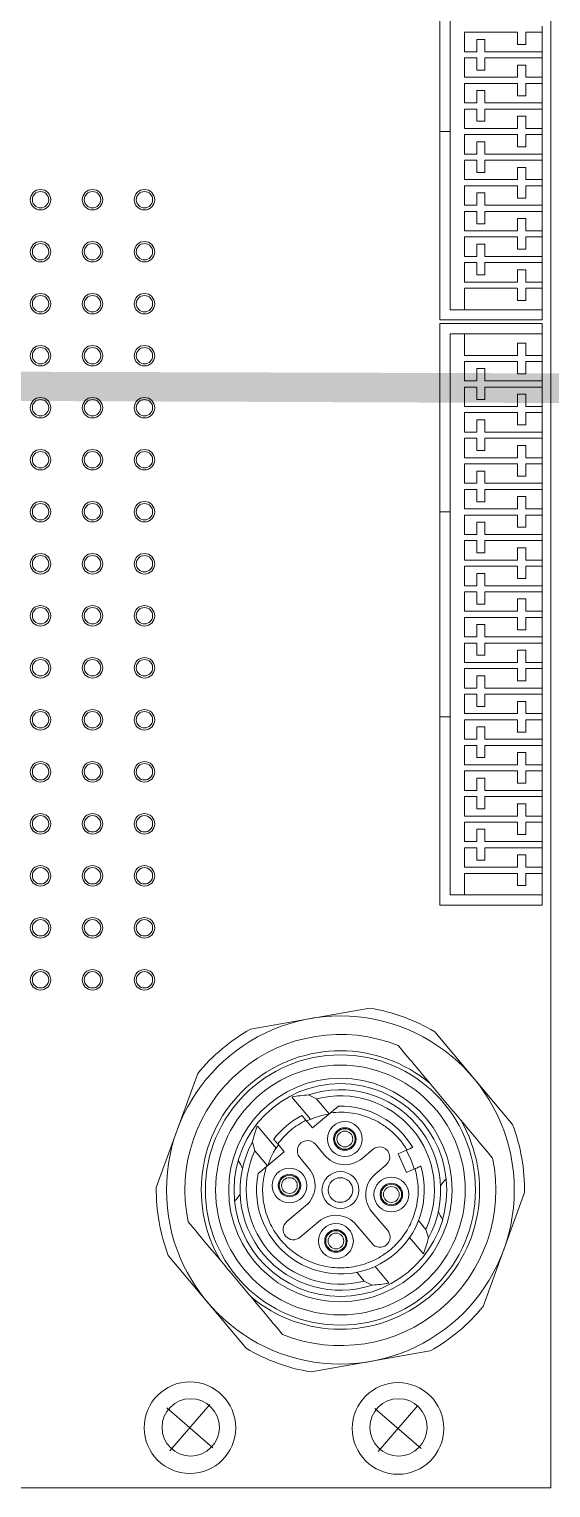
# Model space of a CAD drawing. Extents: x -194 to 239, y -574 to -265.
# Drawn here: x -104.74 to -96.63, y -456.59 to -433.92 of the extents above; entities that cross this region are included whole.
import ezdxf

# ---------------------------------------------------------------- set-up
doc = ezdxf.new("R2010")
doc.units = 0
doc.header["$LTSCALE"] = 0.5
doc.layers.get('0').update_dxf_attribs({"linetype": 'CONTINUOUS'})

msp = doc.modelspace()

# ---------------------------------------------------------------- hatches: boundary and pattern name
at = {"lineweight": 5}
msp.add_hatch(color=256, dxfattribs=at).paths.add_polyline_path([(-129.16358, -426.03865), (-128.79297, -426.03293), (-128.79986, -439.17268), (-81.5084, -439.31571), (-81.48563, -425.30479), (-80.89539, -425.55191), (-80.96045, -439.79189), (-129.1659, -439.60472)])

# ---------------------------------------------------------------- linework, layer by layer
at = {"color": 7, "linetype": 'Continuous', "lineweight": 5}
for p, q in [((-96.62588, -456.5906), (-96.62588, -415.73151)), ((-98.35061, -432.32972), (-98.35061, -435.51189)), ((-98.19151, -432.32972), (-98.19151, -435.51189)), ((-96.75953, -433.96853), (-96.75953, -433.87307)), ((-97.96876, -433.96853), (-97.14139, -433.96853)), ((-97.96876, -433.96853), (-97.96876, -434.27085)), ((-97.77784, -434.27085), (-97.77784, -434.07991)), ((-97.77784, -434.07991), (-97.65055, -434.07991)), ((-97.65055, -434.27085), (-97.65055, -434.07991)), ((-97.14139, -434.15947), (-97.14139, -433.96853)), ((-97.01411, -433.96853), (-96.75953, -433.96853)), ((-97.01411, -433.96853), (-97.01411, -434.15947)), ((-96.75953, -433.96853), (-96.75953, -434.27085)), ((-97.96876, -434.27085), (-97.77784, -434.27085)), ((-97.65055, -434.27085), (-96.75953, -434.27085)), ((-97.14139, -434.15947), (-97.01411, -434.15947)), ((-96.75953, -434.36631), (-96.75953, -434.27085)), ((-97.77784, -434.36631), (-97.96876, -434.36631)), ((-97.96876, -434.36631), (-97.96876, -434.66861)), ((-97.77784, -434.55723), (-97.77784, -434.36631)), ((-97.77784, -434.55723), (-97.65055, -434.55723)), ((-97.65055, -434.36631), (-97.65055, -434.55723)), ((-96.75953, -434.36631), (-97.65055, -434.36631)), ((-97.14139, -434.66861), (-97.14139, -434.47769)), ((-97.14139, -434.47769), (-97.01411, -434.47769)), ((-97.01411, -434.66861), (-97.01411, -434.47769)), ((-96.75953, -434.36631), (-96.75953, -434.66861)), ((-97.14139, -434.66861), (-97.96876, -434.66861)), ((-97.96876, -434.76407), (-97.14139, -434.76407)), ((-97.96876, -434.76407), (-97.96876, -435.06639)), ((-97.14139, -434.95501), (-97.14139, -434.76407)), ((-97.01411, -434.66861), (-96.75953, -434.66861)), ((-97.01411, -434.76407), (-96.75953, -434.76407)), ((-97.01411, -434.76407), (-97.01411, -434.95501)), ((-96.75953, -434.76407), (-96.75953, -434.66861)), ((-96.75953, -434.76407), (-96.75953, -435.06639)), ((-97.77784, -435.06639), (-97.77784, -434.87545)), ((-97.77784, -434.87545), (-97.65055, -434.87545)), ((-97.65055, -435.06639), (-97.65055, -434.87545)), ((-97.14139, -434.95501), (-97.01411, -434.95501)), ((-97.96876, -435.06639), (-97.77784, -435.06639)), ((-97.77784, -435.16185), (-97.96876, -435.16185)), ((-97.96876, -435.16185), (-97.96876, -435.46415)), ((-97.77784, -435.35278), (-97.77784, -435.16185)), ((-97.65055, -435.06639), (-96.75953, -435.06639)), ((-97.65055, -435.16185), (-97.65055, -435.35278)), ((-96.75953, -435.16185), (-97.65055, -435.16185)), ((-96.75953, -435.16185), (-96.75953, -435.06639)), ((-96.75953, -435.16185), (-96.75953, -435.46415)), ((-97.14139, -435.46415), (-97.96876, -435.46415)), ((-97.77784, -435.35278), (-97.65055, -435.35278)), ((-97.14139, -435.46415), (-97.14139, -435.27323)), ((-97.14139, -435.27323), (-97.01411, -435.27323)), ((-97.01411, -435.46415), (-97.01411, -435.27323)), ((-97.01411, -435.46415), (-96.75953, -435.46415)), ((-96.75953, -435.55961), (-96.75953, -435.46415)), ((-98.35061, -435.51189), (-98.19151, -435.51189)), ((-98.35061, -435.51189), (-98.35061, -438.43948)), ((-98.19151, -435.51189), (-98.19151, -438.28039)), ((-97.96876, -435.55961), (-97.14139, -435.55961)), ((-97.96876, -435.55961), (-97.96876, -435.86193)), ((-97.77784, -435.86193), (-97.77784, -435.67099)), ((-97.77784, -435.67099), (-97.65055, -435.67099)), ((-97.65055, -435.86193), (-97.65055, -435.67099)), ((-97.14139, -435.75056), (-97.14139, -435.55961)), ((-97.01411, -435.55961), (-96.75953, -435.55961)), ((-97.01411, -435.55961), (-97.01411, -435.75056)), ((-96.75953, -435.55961), (-96.75953, -435.86193)), ((-97.96876, -435.86193), (-97.77784, -435.86193)), ((-97.65055, -435.86193), (-96.75953, -435.86193)), ((-97.14139, -435.75056), (-97.01411, -435.75056)), ((-96.75953, -435.95739), (-96.75953, -435.86193)), ((-97.77784, -435.95739), (-97.96876, -435.95739)), ((-97.96876, -435.95739), (-97.96876, -436.25969)), ((-97.77784, -436.14832), (-97.77784, -435.95739)), ((-97.77784, -436.14832), (-97.65055, -436.14832)), ((-97.65055, -435.95739), (-97.65055, -436.14832)), ((-96.75953, -435.95739), (-97.65055, -435.95739)), ((-97.14139, -436.25969), (-97.14139, -436.06877)), ((-97.14139, -436.06877), (-97.01411, -436.06877)), ((-97.01411, -436.25969), (-97.01411, -436.06877)), ((-96.75953, -435.95739), (-96.75953, -436.25969)), ((-97.14139, -436.25969), (-97.96876, -436.25969)), ((-97.96876, -436.35516), (-97.14139, -436.35516)), ((-97.96876, -436.35516), (-97.96876, -436.65747)), ((-97.14139, -436.5461), (-97.14139, -436.35516)), ((-97.01411, -436.25969), (-96.75953, -436.25969)), ((-97.01411, -436.35516), (-96.75953, -436.35516)), ((-97.01411, -436.35516), (-97.01411, -436.5461)), ((-96.75953, -436.35516), (-96.75953, -436.25969)), ((-96.75953, -436.35516), (-96.75953, -436.65747)), ((-97.77784, -436.65747), (-97.77784, -436.46653)), ((-97.77784, -436.46653), (-97.65055, -436.46653)), ((-97.65055, -436.65747), (-97.65055, -436.46653)), ((-97.14139, -436.5461), (-97.01411, -436.5461)), ((-97.96876, -436.65747), (-97.77784, -436.65747)), ((-97.77784, -436.75294), (-97.96876, -436.75294)), ((-97.96876, -436.75294), (-97.96876, -437.05524)), ((-97.77784, -436.94386), (-97.77784, -436.75294)), ((-97.65055, -436.65747), (-96.75953, -436.65747)), ((-97.65055, -436.75294), (-97.65055, -436.94386)), ((-96.75953, -436.75294), (-97.65055, -436.75294)), ((-96.75953, -436.75294), (-96.75953, -436.65747)), ((-96.75953, -436.75294), (-96.75953, -437.05524)), ((-97.14139, -437.05524), (-97.96876, -437.05524)), ((-97.77784, -436.94386), (-97.65055, -436.94386)), ((-97.14139, -437.05524), (-97.14139, -436.86431)), ((-97.14139, -436.86431), (-97.01411, -436.86431)), ((-97.01411, -437.05524), (-97.01411, -436.86431)), ((-97.01411, -437.05524), (-96.75953, -437.05524)), ((-96.75953, -437.1507), (-96.75953, -437.05524)), ((-97.96876, -437.1507), (-97.14139, -437.1507)), ((-97.96876, -437.1507), (-97.96876, -437.45302)), ((-97.77784, -437.45302), (-97.77784, -437.26207)), ((-97.77784, -437.26207), (-97.65055, -437.26207)), ((-97.65055, -437.45302), (-97.65055, -437.26207)), ((-97.14139, -437.34164), (-97.14139, -437.1507)), ((-97.01411, -437.1507), (-96.75953, -437.1507)), ((-97.01411, -437.1507), (-97.01411, -437.34164)), ((-96.75953, -437.1507), (-96.75953, -437.45302)), ((-97.96876, -437.45302), (-97.77784, -437.45302)), ((-97.65055, -437.45302), (-96.75953, -437.45302)), ((-97.14139, -437.34164), (-97.01411, -437.34164)), ((-96.75953, -437.54848), (-96.75953, -437.45302)), ((-97.77784, -437.54848), (-97.96876, -437.54848)), ((-97.96876, -437.54848), (-97.96876, -437.85078)), ((-97.77784, -437.7394), (-97.77784, -437.54848)), ((-97.77784, -437.7394), (-97.65055, -437.7394)), ((-97.65055, -437.54848), (-97.65055, -437.7394)), ((-96.75953, -437.54848), (-97.65055, -437.54848)), ((-97.14139, -437.85078), (-97.14139, -437.65985)), ((-97.14139, -437.65985), (-97.01411, -437.65985)), ((-97.01411, -437.85078), (-97.01411, -437.65985)), ((-96.75953, -437.54848), (-96.75953, -437.85078)), ((-97.14139, -437.85078), (-97.96876, -437.85078)), ((-97.96876, -438.28039), (-97.96876, -437.94624)), ((-97.96876, -437.94624), (-97.14139, -437.94624)), ((-97.14139, -438.13718), (-97.14139, -437.94624)), ((-97.01411, -437.85078), (-96.75953, -437.85078)), ((-97.01411, -438.13718), (-97.01411, -437.94624)), ((-96.75953, -437.94624), (-97.01411, -437.94624)), ((-96.75953, -437.94624), (-96.75953, -437.85078)), ((-96.75953, -437.94624), (-96.75953, -438.28039)), ((-97.01411, -438.13718), (-97.14139, -438.13718)), ((-96.75953, -438.43948), (-98.35061, -438.43948)), ((-98.19151, -438.28039), (-96.75953, -438.28039)), ((-96.75953, -438.28039), (-96.75953, -438.43948)), ((-98.35061, -438.49676), (-96.75953, -438.49676)), ((-98.35061, -438.49676), (-98.35061, -441.42435)), ((-98.19151, -438.65588), (-98.19151, -441.42435)), ((-96.75953, -438.65588), (-98.19151, -438.65588)), ((-97.96876, -438.65588), (-97.96876, -438.99001)), ((-96.75953, -438.65588), (-96.75953, -438.49676)), ((-96.75953, -438.65588), (-96.75953, -438.99001)), ((-97.14139, -438.99001), (-97.14139, -438.79906)), ((-97.01411, -438.79906), (-97.14139, -438.79906)), ((-97.01411, -438.79906), (-97.01411, -438.99001)), ((-97.14139, -438.99001), (-97.96876, -438.99001)), ((-97.96876, -439.08547), (-97.14139, -439.08547)), ((-97.96876, -439.08547), (-97.96876, -439.38777)), ((-97.14139, -439.27639), (-97.14139, -439.08547)), ((-96.75953, -438.99001), (-97.01411, -438.99001)), ((-97.01411, -439.08547), (-96.75953, -439.08547)), ((-97.01411, -439.08547), (-97.01411, -439.27639)), ((-96.75953, -439.08547), (-96.75953, -438.99001)), ((-96.75953, -439.08547), (-96.75953, -439.38777)), ((-97.77784, -439.38777), (-97.77784, -439.19684)), ((-97.77784, -439.19684), (-97.65055, -439.19684)), ((-97.65055, -439.38777), (-97.65055, -439.19684)), ((-97.14139, -439.27639), (-97.01411, -439.27639)), ((-97.96876, -439.38777), (-97.77784, -439.38777)), ((-97.77784, -439.48323), (-97.96876, -439.48323)), ((-97.96876, -439.48323), (-97.96876, -439.78555)), ((-97.77784, -439.67417), (-97.77784, -439.48323)), ((-97.65055, -439.38777), (-96.75953, -439.38777)), ((-97.65055, -439.48323), (-97.65055, -439.67417)), ((-96.75953, -439.48323), (-97.65055, -439.48323)), ((-96.75953, -439.48323), (-96.75953, -439.38777)), ((-96.75953, -439.48323), (-96.75953, -439.78555)), ((-97.14139, -439.78555), (-97.96876, -439.78555)), ((-97.77784, -439.67417), (-97.65055, -439.67417)), ((-97.14139, -439.78555), (-97.14139, -439.5946)), ((-97.14139, -439.5946), (-97.01411, -439.5946)), ((-97.01411, -439.78555), (-97.01411, -439.5946)), ((-97.01411, -439.78555), (-96.75953, -439.78555)), ((-96.75953, -439.88101), (-96.75953, -439.78555)), ((-97.96876, -439.88101), (-97.14139, -439.88101)), ((-97.96876, -439.88101), (-97.96876, -440.18331)), ((-97.77784, -440.18331), (-97.77784, -439.99239)), ((-97.77784, -439.99239), (-97.65055, -439.99239)), ((-97.65055, -440.18331), (-97.65055, -439.99239)), ((-97.14139, -440.07193), (-97.14139, -439.88101)), ((-97.01411, -439.88101), (-96.75953, -439.88101)), ((-97.01411, -439.88101), (-97.01411, -440.07193)), ((-96.75953, -439.88101), (-96.75953, -440.18331)), ((-97.96876, -440.18331), (-97.77784, -440.18331)), ((-97.65055, -440.18331), (-96.75953, -440.18331)), ((-97.14139, -440.07193), (-97.01411, -440.07193)), ((-96.75953, -440.27877), (-96.75953, -440.18331)), ((-97.77784, -440.27877), (-97.96876, -440.27877)), ((-97.96876, -440.27877), (-97.96876, -440.58109)), ((-97.77784, -440.46971), (-97.77784, -440.27877)), ((-97.77784, -440.46971), (-97.65055, -440.46971)), ((-97.65055, -440.27877), (-97.65055, -440.46971)), ((-96.75953, -440.27877), (-97.65055, -440.27877)), ((-97.14139, -440.58109), (-97.14139, -440.39015)), ((-97.14139, -440.39015), (-97.01411, -440.39015)), ((-97.01411, -440.58109), (-97.01411, -440.39015)), ((-96.75953, -440.27877), (-96.75953, -440.58109)), ((-97.14139, -440.58109), (-97.96876, -440.58109)), ((-97.96876, -440.67655), (-97.14139, -440.67655)), ((-97.96876, -440.67655), (-97.96876, -440.97885)), ((-97.14139, -440.86748), (-97.14139, -440.67655)), ((-97.01411, -440.58109), (-96.75953, -440.58109)), ((-97.01411, -440.67655), (-96.75953, -440.67655)), ((-97.01411, -440.67655), (-97.01411, -440.86748)), ((-96.75953, -440.67655), (-96.75953, -440.58109)), ((-96.75953, -440.67655), (-96.75953, -440.97885)), ((-97.77784, -440.97885), (-97.77784, -440.78793)), ((-97.77784, -440.78793), (-97.65055, -440.78793)), ((-97.65055, -440.97885), (-97.65055, -440.78793)), ((-97.14139, -440.86748), (-97.01411, -440.86748)), ((-97.96876, -440.97885), (-97.77784, -440.97885)), ((-97.77784, -441.07433), (-97.96876, -441.07433)), ((-97.96876, -441.07433), (-97.96876, -441.37663)), ((-97.77784, -441.26526), (-97.77784, -441.07433)), ((-97.65055, -440.97885), (-96.75953, -440.97885)), ((-97.65055, -441.07433), (-97.65055, -441.26526)), ((-96.75953, -441.07433), (-97.65055, -441.07433)), ((-96.75953, -441.07433), (-96.75953, -440.97885)), ((-96.75953, -441.07433), (-96.75953, -441.37663)), ((-97.14139, -441.37663), (-97.96876, -441.37663)), ((-97.77784, -441.26526), (-97.65055, -441.26526)), ((-97.14139, -441.37663), (-97.14139, -441.18571)), ((-97.14139, -441.18571), (-97.01411, -441.18571)), ((-97.01411, -441.37663), (-97.01411, -441.18571)), ((-97.01411, -441.37663), (-96.75953, -441.37663)), ((-96.75953, -441.47209), (-96.75953, -441.37663)), ((-98.35061, -441.42435), (-98.35061, -444.60654)), ((-98.35061, -441.42435), (-98.19151, -441.42435)), ((-98.19151, -441.42435), (-98.19151, -444.60654)), ((-97.96876, -441.47209), (-97.14139, -441.47209)), ((-97.96876, -441.47209), (-97.96876, -441.77439)), ((-97.77784, -441.77439), (-97.77784, -441.58347)), ((-97.77784, -441.58347), (-97.65055, -441.58347)), ((-97.65055, -441.77439), (-97.65055, -441.58347)), ((-97.14139, -441.66302), (-97.14139, -441.47209)), ((-97.01411, -441.47209), (-96.75953, -441.47209)), ((-97.01411, -441.47209), (-97.01411, -441.66302)), ((-96.75953, -441.47209), (-96.75953, -441.77439)), ((-97.96876, -441.77439), (-97.77784, -441.77439)), ((-97.65055, -441.77439), (-96.75953, -441.77439)), ((-97.14139, -441.66302), (-97.01411, -441.66302)), ((-96.75953, -441.86987), (-96.75953, -441.77439)), ((-97.77784, -441.86987), (-97.96876, -441.86987)), ((-97.96876, -441.86987), (-97.96876, -442.17217)), ((-97.77784, -442.0608), (-97.77784, -441.86987)), ((-97.77784, -442.0608), (-97.65055, -442.0608)), ((-97.65055, -441.86987), (-97.65055, -442.0608)), ((-96.75953, -441.86987), (-97.65055, -441.86987)), ((-97.14139, -442.17217), (-97.14139, -441.98125)), ((-97.14139, -441.98125), (-97.01411, -441.98125)), ((-97.01411, -442.17217), (-97.01411, -441.98125)), ((-96.75953, -441.86987), (-96.75953, -442.17217)), ((-97.14139, -442.17217), (-97.96876, -442.17217)), ((-97.96876, -442.26764), (-97.14139, -442.26764)), ((-97.96876, -442.26764), (-97.96876, -442.56994)), ((-97.14139, -442.45856), (-97.14139, -442.26764)), ((-97.01411, -442.17217), (-96.75953, -442.17217)), ((-97.01411, -442.26764), (-96.75953, -442.26764)), ((-97.01411, -442.26764), (-97.01411, -442.45856)), ((-96.75953, -442.26764), (-96.75953, -442.17217)), ((-96.75953, -442.26764), (-96.75953, -442.56994)), ((-97.77784, -442.56994), (-97.77784, -442.37901)), ((-97.77784, -442.37901), (-97.65055, -442.37901)), ((-97.65055, -442.56994), (-97.65055, -442.37901)), ((-97.14139, -442.45856), (-97.01411, -442.45856)), ((-97.96876, -442.56994), (-97.77784, -442.56994)), ((-97.77784, -442.66542), (-97.96876, -442.66542)), ((-97.96876, -442.66542), (-97.96876, -442.96772)), ((-97.77784, -442.85634), (-97.77784, -442.66542)), ((-97.65055, -442.56994), (-96.75953, -442.56994)), ((-97.65055, -442.66542), (-97.65055, -442.85634)), ((-96.75953, -442.66542), (-97.65055, -442.66542)), ((-96.75953, -442.66542), (-96.75953, -442.56994)), ((-96.75953, -442.66542), (-96.75953, -442.96772)), ((-97.14139, -442.96772), (-97.96876, -442.96772)), ((-97.77784, -442.85634), (-97.65055, -442.85634)), ((-97.14139, -442.96772), (-97.14139, -442.77679)), ((-97.14139, -442.77679), (-97.01411, -442.77679)), ((-97.01411, -442.96772), (-97.01411, -442.77679)), ((-97.01411, -442.96772), (-96.75953, -442.96772)), ((-96.75953, -443.06318), (-96.75953, -442.96772)), ((-97.96876, -443.06318), (-97.14139, -443.06318)), ((-97.96876, -443.06318), (-97.96876, -443.36548)), ((-97.77784, -443.36548), (-97.77784, -443.17455)), ((-97.77784, -443.17455), (-97.65055, -443.17455)), ((-97.65055, -443.36548), (-97.65055, -443.17455)), ((-97.14139, -443.2541), (-97.14139, -443.06318)), ((-97.01411, -443.06318), (-96.75953, -443.06318)), ((-97.01411, -443.06318), (-97.01411, -443.2541)), ((-96.75953, -443.06318), (-96.75953, -443.36548)), ((-97.96876, -443.36548), (-97.77784, -443.36548)), ((-97.65055, -443.36548), (-96.75953, -443.36548)), ((-97.14139, -443.2541), (-97.01411, -443.2541)), ((-96.75953, -443.46096), (-96.75953, -443.36548)), ((-97.77784, -443.46096), (-97.96876, -443.46096)), ((-97.96876, -443.46096), (-97.96876, -443.76326)), ((-97.77784, -443.65188), (-97.77784, -443.46096)), ((-97.77784, -443.65188), (-97.65055, -443.65188)), ((-97.65055, -443.46096), (-97.65055, -443.65188)), ((-96.75953, -443.46096), (-97.65055, -443.46096)), ((-97.14139, -443.76326), (-97.14139, -443.57233)), ((-97.14139, -443.57233), (-97.01411, -443.57233)), ((-97.01411, -443.76326), (-97.01411, -443.57233)), ((-96.75953, -443.46096), (-96.75953, -443.76326)), ((-97.14139, -443.76326), (-97.96876, -443.76326)), ((-97.96876, -443.85872), (-97.14139, -443.85872)), ((-97.96876, -443.85872), (-97.96876, -444.16104)), ((-97.14139, -444.04964), (-97.14139, -443.85872)), ((-97.01411, -443.76326), (-96.75953, -443.76326)), ((-97.01411, -443.85872), (-96.75953, -443.85872)), ((-97.01411, -443.85872), (-97.01411, -444.04964)), ((-96.75953, -443.85872), (-96.75953, -443.76326)), ((-96.75953, -443.85872), (-96.75953, -444.16104)), ((-97.77784, -444.16104), (-97.77784, -443.9701)), ((-97.77784, -443.9701), (-97.65055, -443.9701)), ((-97.65055, -444.16104), (-97.65055, -443.9701)), ((-97.14139, -444.04964), (-97.01411, -444.04964)), ((-97.96876, -444.16104), (-97.77784, -444.16104)), ((-97.77784, -444.2565), (-97.96876, -444.2565)), ((-97.96876, -444.2565), (-97.96876, -444.5588)), ((-97.77784, -444.44742), (-97.77784, -444.2565)), ((-97.65055, -444.16104), (-96.75953, -444.16104)), ((-97.65055, -444.2565), (-97.65055, -444.44742)), ((-96.75953, -444.2565), (-97.65055, -444.2565)), ((-96.75953, -444.2565), (-96.75953, -444.16104)), ((-96.75953, -444.2565), (-96.75953, -444.5588)), ((-97.14139, -444.5588), (-97.96876, -444.5588)), ((-97.77784, -444.44742), (-97.65055, -444.44742)), ((-97.14139, -444.5588), (-97.14139, -444.36788)), ((-97.14139, -444.36788), (-97.01411, -444.36788)), ((-97.01411, -444.5588), (-97.01411, -444.36788)), ((-97.01411, -444.5588), (-96.75953, -444.5588)), ((-96.75953, -444.65426), (-96.75953, -444.5588)), ((-98.35061, -444.60654), (-98.19151, -444.60654)), ((-98.35061, -444.60654), (-98.35061, -447.53413)), ((-98.19151, -444.60654), (-98.19151, -447.37501)), ((-97.96876, -444.65426), (-97.14139, -444.65426)), ((-97.96876, -444.65426), (-97.96876, -444.95658)), ((-97.77784, -444.95658), (-97.77784, -444.76564)), ((-97.77784, -444.76564), (-97.65055, -444.76564)), ((-97.65055, -444.95658), (-97.65055, -444.76564)), ((-97.14139, -444.8452), (-97.14139, -444.65426)), ((-97.01411, -444.65426), (-96.75953, -444.65426)), ((-97.01411, -444.65426), (-97.01411, -444.8452)), ((-96.75953, -444.65426), (-96.75953, -444.95658)), ((-97.96876, -444.95658), (-97.77784, -444.95658)), ((-97.65055, -444.95658), (-96.75953, -444.95658)), ((-97.14139, -444.8452), (-97.01411, -444.8452)), ((-96.75953, -445.05204), (-96.75953, -444.95658)), ((-97.77784, -445.05204), (-97.96876, -445.05204)), ((-97.96876, -445.05204), (-97.96876, -445.35434)), ((-97.77784, -445.24297), (-97.77784, -445.05204)), ((-97.77784, -445.24297), (-97.65055, -445.24297)), ((-97.65055, -445.05204), (-97.65055, -445.24297)), ((-96.75953, -445.05204), (-97.65055, -445.05204)), ((-97.14139, -445.35434), (-97.14139, -445.16342)), ((-97.14139, -445.16342), (-97.01411, -445.16342)), ((-97.01411, -445.35434), (-97.01411, -445.16342)), ((-96.75953, -445.05204), (-96.75953, -445.35434)), ((-97.14139, -445.35434), (-97.96876, -445.35434)), ((-97.96876, -445.4498), (-97.14139, -445.4498)), ((-97.96876, -445.4498), (-97.96876, -445.75212)), ((-97.14139, -445.64075), (-97.14139, -445.4498)), ((-97.01411, -445.35434), (-96.75953, -445.35434)), ((-97.01411, -445.4498), (-96.75953, -445.4498)), ((-97.01411, -445.4498), (-97.01411, -445.64075)), ((-96.75953, -445.4498), (-96.75953, -445.35434)), ((-96.75953, -445.4498), (-96.75953, -445.75212)), ((-97.77784, -445.75212), (-97.77784, -445.56118)), ((-97.77784, -445.56118), (-97.65055, -445.56118)), ((-97.65055, -445.75212), (-97.65055, -445.56118)), ((-97.14139, -445.64075), (-97.01411, -445.64075)), ((-97.96876, -445.75212), (-97.77784, -445.75212)), ((-97.77784, -445.84758), (-97.96876, -445.84758)), ((-97.96876, -445.84758), (-97.96876, -446.14988)), ((-97.77784, -446.03851), (-97.77784, -445.84758)), ((-97.65055, -445.75212), (-96.75953, -445.75212)), ((-97.65055, -445.84758), (-97.65055, -446.03851)), ((-96.75953, -445.84758), (-97.65055, -445.84758)), ((-96.75953, -445.84758), (-96.75953, -445.75212)), ((-96.75953, -445.84758), (-96.75953, -446.14988)), ((-97.14139, -446.14988), (-97.96876, -446.14988)), ((-97.77784, -446.03851), (-97.65055, -446.03851)), ((-97.14139, -446.14988), (-97.14139, -445.95896)), ((-97.14139, -445.95896), (-97.01411, -445.95896)), ((-97.01411, -446.14988), (-97.01411, -445.95896)), ((-97.01411, -446.14988), (-96.75953, -446.14988)), ((-96.75953, -446.24535), (-96.75953, -446.14988)), ((-97.96876, -446.24535), (-97.14139, -446.24535)), ((-97.96876, -446.24535), (-97.96876, -446.54766)), ((-97.77784, -446.54766), (-97.77784, -446.35672)), ((-97.77784, -446.35672), (-97.65055, -446.35672)), ((-97.65055, -446.54766), (-97.65055, -446.35672)), ((-97.14139, -446.43629), (-97.14139, -446.24535)), ((-97.01411, -446.24535), (-96.75953, -446.24535)), ((-97.01411, -446.24535), (-97.01411, -446.43629)), ((-96.75953, -446.24535), (-96.75953, -446.54766)), ((-97.96876, -446.54766), (-97.77784, -446.54766)), ((-97.65055, -446.54766), (-96.75953, -446.54766)), ((-97.14139, -446.43629), (-97.01411, -446.43629)), ((-96.75953, -446.64313), (-96.75953, -446.54766)), ((-97.77784, -446.64313), (-97.96876, -446.64313)), ((-97.96876, -446.64313), (-97.96876, -446.94543)), ((-97.77784, -446.83405), (-97.77784, -446.64313)), ((-97.77784, -446.83405), (-97.65055, -446.83405)), ((-97.65055, -446.64313), (-97.65055, -446.83405)), ((-96.75953, -446.64313), (-97.65055, -446.64313)), ((-97.14139, -446.94543), (-97.14139, -446.7545)), ((-97.14139, -446.7545), (-97.01411, -446.7545)), ((-97.01411, -446.94543), (-97.01411, -446.7545)), ((-96.75953, -446.64313), (-96.75953, -446.94543)), ((-97.14139, -446.94543), (-97.96876, -446.94543)), ((-97.96876, -447.37501), (-97.96876, -447.04089)), ((-97.96876, -447.04089), (-97.14139, -447.04089)), ((-97.14139, -447.23183), (-97.14139, -447.04089)), ((-97.01411, -446.94543), (-96.75953, -446.94543)), ((-97.01411, -447.23183), (-97.01411, -447.04089)), ((-96.75953, -447.04089), (-97.01411, -447.04089)), ((-96.75953, -447.04089), (-96.75953, -446.94543)), ((-96.75953, -447.04089), (-96.75953, -447.37501)), ((-97.01411, -447.23183), (-97.14139, -447.23183)), ((-98.19151, -447.37501), (-96.75953, -447.37501)), ((-96.75953, -447.37501), (-96.75953, -447.53413)), ((-96.75953, -447.53413), (-98.35061, -447.53413)), ((-99.44096, -449.13551), (-101.29495, -449.46241)), ((-97.22119, -450.94516), (-98.4313, -449.503)), ((-102.11805, -450.15307), (-102.76193, -451.92214)), ((-100.64876, -450.52376), (-100.64965, -450.51667)), ((-100.36343, -450.86381), (-100.64876, -450.52376)), ((-100.39401, -450.48437), (-100.26966, -450.54683)), ((-100.26966, -450.54683), (-100.07356, -450.78052)), ((-100.43403, -450.87866), (-100.33343, -450.99857)), ((-100.33343, -450.99857), (-100.05324, -450.76347)), ((-101.19186, -450.97165), (-101.18505, -450.97376)), ((-101.18505, -450.97376), (-100.89971, -451.3138)), ((-101.22817, -451.35111), (-101.26807, -451.21779)), ((-101.03206, -451.58481), (-101.22817, -451.35111)), ((-100.77221, -451.36676), (-101.0524, -451.60186)), ((-100.87281, -451.24685), (-100.77221, -451.36676)), ((-100.28775, -451.25102), (-100.14457, -451.42167)), ((-99.56176, -451.47265), (-99.39111, -451.32947)), ((-98.9987, -451.39808), (-98.86242, -451.33882)), ((-100.38834, -451.62621), (-100.53152, -451.45557)), ((-99.18657, -451.57324), (-99.35722, -451.71642)), ((-98.87181, -451.6899), (-98.9987, -451.39808)), ((-98.73553, -451.63065), (-98.87181, -451.6899)), ((-97.67849, -453.77237), (-97.03461, -452.0033)), ((-100.73185, -452.45447), (-100.43932, -452.20902)), ((-100.23478, -452.45279), (-100.52731, -452.69824)), ((-99.4082, -452.29923), (-99.16275, -452.59176)), ((-98.68309, -452.43763), (-98.56837, -452.57435)), ((-99.40652, -452.7963), (-99.65197, -452.50377)), ((-98.61149, -452.95168), (-98.82223, -452.70054)), ((-98.56837, -452.57435), (-98.52847, -452.70765)), ((-98.60468, -452.95379), (-98.61149, -452.95168)), ((-102.57535, -452.98028), (-101.36524, -454.42244)), ((-99.35853, -453.15053), (-99.14778, -453.40168)), ((-99.52688, -453.37861), (-99.6416, -453.24192)), ((-99.40253, -453.44107), (-99.52688, -453.37861)), ((-99.14778, -453.40168), (-99.14689, -453.40877)), ((-100.35558, -454.78993), (-98.50159, -454.46303)), ((-135.95433, -456.5906), (-96.62588, -456.5906))]:
    msp.add_line(p, q, dxfattribs=at)
at = {"linetype": 'Continuous', "lineweight": 5}
for p, q in [((-102.59745, -455.34644), (-101.88006, -455.96787)), ((-101.92804, -455.29846), (-102.54947, -456.01584)), ((-99.36081, -455.3579), (-98.64343, -455.97933)), ((-98.6914, -455.30993), (-99.31283, -456.02731)), ((-145.32364, -456.59125), (-96.62433, -456.59125))]:
    msp.add_line(p, q, dxfattribs=at)
at = {"color": 7, "linetype": 'Continuous', "lineweight": 5, "flags": 128}
for points in [[(-101.42146, -451.62927), (-101.45352, -451.5585), (-101.48834, -451.50465)], [(-101.54372, -452.13772), (-101.50869, -452.10106), (-101.45623, -452.02661)]]:
    msp.add_lwpolyline(points, dxfattribs=at)
at = {"color": 7, "linetype": 'Continuous', "lineweight": 5}
for centre, radius in [((-104.56222, -436.57155), 0.15911), ((-104.56222, -436.57155), 0.12729), ((-103.75395, -436.57155), 0.15911), ((-103.75395, -436.57155), 0.12729), ((-102.94568, -436.57155), 0.15911), ((-102.94568, -436.57155), 0.12729), ((-104.56222, -437.37982), 0.15911), ((-104.56222, -437.37982), 0.12729), ((-103.75395, -437.37982), 0.15911), ((-103.75395, -437.37982), 0.12729), ((-102.94568, -437.37982), 0.15911), ((-102.94568, -437.37982), 0.12729), ((-104.56222, -438.18809), 0.15911), ((-104.56222, -438.18809), 0.12729), ((-103.75395, -438.18809), 0.15911), ((-103.75395, -438.18809), 0.12729), ((-102.94568, -438.18809), 0.15911), ((-102.94568, -438.18809), 0.12729), ((-104.56222, -438.99637), 0.15911), ((-104.56222, -438.99637), 0.12729), ((-103.75395, -438.99637), 0.15911), ((-103.75395, -438.99637), 0.12729), ((-102.94568, -438.99637), 0.15911), ((-102.94568, -438.99637), 0.12729), ((-104.56222, -439.80464), 0.15911), ((-104.56222, -439.80464), 0.12729), ((-103.75395, -439.80464), 0.15911), ((-103.75395, -439.80464), 0.12729), ((-102.94568, -439.80464), 0.15911), ((-102.94568, -439.80464), 0.12729), ((-104.56222, -440.61291), 0.15911), ((-104.56222, -440.61291), 0.12729), ((-103.75395, -440.61291), 0.15911), ((-103.75395, -440.61291), 0.12729), ((-102.94568, -440.61291), 0.15911), ((-102.94568, -440.61291), 0.12729), ((-104.56222, -441.42118), 0.15911), ((-104.56222, -441.42118), 0.12729), ((-103.75395, -441.42118), 0.15911), ((-103.75395, -441.42118), 0.12729), ((-102.94568, -441.42118), 0.15911), ((-102.94568, -441.42118), 0.12729), ((-104.56222, -442.22945), 0.15911), ((-103.75395, -442.22945), 0.15911), ((-102.94568, -442.22945), 0.15911), ((-104.56222, -442.22945), 0.12729), ((-103.75395, -442.22945), 0.12729), ((-102.94568, -442.22945), 0.12729), ((-104.56222, -443.03772), 0.15911), ((-104.56222, -443.03772), 0.12729), ((-103.75395, -443.03772), 0.15911), ((-103.75395, -443.03772), 0.12729), ((-102.94568, -443.03772), 0.15911), ((-102.94568, -443.03772), 0.12729), ((-104.56222, -443.84599), 0.15911), ((-104.56222, -443.84599), 0.12729), ((-103.75395, -443.84599), 0.15911), ((-103.75395, -443.84599), 0.12729), ((-102.94568, -443.84599), 0.15911), ((-102.94568, -443.84599), 0.12729), ((-104.56222, -444.65427), 0.15911), ((-104.56222, -444.65427), 0.12729), ((-103.75395, -444.65427), 0.15911), ((-103.75395, -444.65427), 0.12729), ((-102.94568, -444.65427), 0.15911), ((-102.94568, -444.65427), 0.12729), ((-104.56222, -445.46254), 0.15911), ((-104.56222, -445.46254), 0.12729), ((-103.75395, -445.46254), 0.15911), ((-103.75395, -445.46254), 0.12729), ((-102.94568, -445.46254), 0.15911), ((-102.94568, -445.46254), 0.12729), ((-104.56222, -446.27081), 0.15911), ((-104.56222, -446.27081), 0.12729), ((-103.75395, -446.27081), 0.15911), ((-103.75395, -446.27081), 0.12729), ((-102.94568, -446.27081), 0.15911), ((-102.94568, -446.27081), 0.12729), ((-104.56222, -447.07908), 0.15911), ((-104.56222, -447.07908), 0.12729), ((-103.75395, -447.07908), 0.15911), ((-103.75395, -447.07908), 0.12729), ((-102.94568, -447.07908), 0.15911), ((-102.94568, -447.07908), 0.12729), ((-104.56222, -447.88735), 0.15911), ((-103.75395, -447.88735), 0.15911), ((-102.94568, -447.88735), 0.15911), ((-104.56222, -447.88735), 0.12729), ((-103.75395, -447.88735), 0.12729), ((-102.94568, -447.88735), 0.12729), ((-104.56222, -448.69562), 0.15911), ((-104.56222, -448.69562), 0.12729), ((-103.75395, -448.69562), 0.15911), ((-103.75395, -448.69562), 0.12729), ((-102.94568, -448.69562), 0.15911), ((-102.94568, -448.69562), 0.12729), ((-99.89827, -451.96272), 2.70485), ((-99.89827, -451.96272), 2.10023), ((-99.89827, -451.96272), 1.94112), ((-99.89827, -451.96272), 1.73699), ((-99.89827, -451.96272), 1.65473), ((-99.82893, -451.17021), 0.27048), ((-99.82893, -451.17021), 0.17502), ((-99.82893, -451.17021), 0.15911), ((-99.82893, -451.17021), 0.12236), ((-100.69078, -451.89338), 0.27048), ((-100.69078, -451.89338), 0.17502), ((-100.69078, -451.89338), 0.15911), ((-100.69078, -451.89338), 0.12236), ((-99.89827, -451.96272), 0.2864), ((-99.89827, -451.96272), 0.19093), ((-99.10575, -452.03206), 0.27048), ((-99.10575, -452.03206), 0.17502), ((-99.10575, -452.03206), 0.15911), ((-99.10575, -452.03206), 0.12236), ((-99.96761, -452.75524), 0.27048), ((-99.96761, -452.75524), 0.17502), ((-99.96761, -452.75524), 0.15911), ((-99.96761, -452.75524), 0.12236), ((-102.2265, -455.65185), 0.4455), ((-98.99342, -455.65185), 0.4455)]:
    msp.add_circle(centre, radius, dxfattribs=at)
at = {"linetype": 'Continuous', "lineweight": 5}
for centre in [(-102.23875, -455.65715), (-99.00212, -455.66862)]:
    msp.add_circle(centre, 0.71184, dxfattribs=at)
at = {"color": 7, "linetype": 'Continuous', "lineweight": 5}
for centre, radius, start, end in [((-99.89827, -451.96272), 2.86395, 59.188088, 80.811815), ((-99.89827, -451.96272), 2.41845, 68.16653, 191.833373), ((-99.89827, -451.96272), 2.86395, 119.188088, 140.811815), ((-99.89827, -451.96272), 2.16388, 49.838179, 210.161725), ((-99.89827, -451.96272), 1.55926, 331.461806, 108.538098), ((-99.89827, -451.96272), 1.4638, 335.302421, 104.697483), ((-99.89827, -451.96272), 1.30469, 30.504678, 91.305212), ((-99.89827, -451.96272), 2.16388, 229.838179, 30.161725), ((-99.89827, -451.96272), 1.30469, 117.319568, 142.680335), ((-99.89827, -451.96272), 1.19331, 98.576045, 116.113412), ((-99.89827, -451.96272), 2.86395, 359.188088, 20.811815), ((-99.89827, -451.96272), 1.55926, 151.461806, 288.538098), ((-99.89827, -451.96272), 1.4638, 155.302421, 284.697483), ((-99.89827, -451.96272), 1.19331, 143.886492, 161.423858), ((-100.40963, -451.3533), 0.15911, 39.999952, 219.999952), ((-99.28885, -451.45136), 0.15911, 309.999952, 129.999952), ((-99.89827, -451.96272), 1.19331, 15.837696, 31.162208), ((-99.89827, -451.96272), 1.30469, 168.694692, 16.495225), ((-99.89827, -451.96272), 2.41845, 248.16653, 11.833373), ((-99.82767, -451.15575), 0.41368, 219.999952, 309.999952), ((-100.70523, -451.89212), 0.41368, 309.999952, 39.999952), ((-99.0913, -452.03332), 0.41368, 129.999952, 219.999952), ((-97.92569, -452.1353), 0.47733, 133.262676, 150.301397), ((-99.89827, -451.96272), 2.86395, 179.188088, 200.811815), ((-100.62957, -452.57636), 0.15911, 129.999952, 309.999952), ((-99.96887, -452.76969), 0.41368, 39.999952, 129.999952), ((-97.92569, -452.1353), 0.47733, 199.698464, 216.737185), ((-99.28463, -452.69403), 0.15911, 219.999952, 39.999952), ((-99.89827, -451.96272), 2.86395, 299.188088, 320.811815), ((-99.89827, -451.96272), 2.86395, 239.188088, 260.811815)]:
    msp.add_arc(centre, radius, start, end, dxfattribs=at)
for centre, start_param, end_param in [((-100.38345, -452.36983), 4.04709258, 4.18158277), ((-99.41309, -451.55561), 5.24319519, 5.37768538), ((-100.38345, -452.36983), 2.10160253, 2.23609272), ((-99.41309, -451.55561), 0.90549993, 1.03999012)]:
    msp.add_ellipse(centre, major_axis=(-1.49396, -1.25358), ratio=0.94579662, start_param=start_param, end_param=end_param, dxfattribs=at)
for points, knots in [([(-98.99882, -449.71775), (-98.91959, -449.81218), (-98.75979, -450.00262), (-98.58885, -450.20633), (-98.50267, -450.30903)], [0, 0, 0, 0, 0.49582462, 1, 1, 1, 1]), ([(-98.02735, -450.87549), (-98.09496, -450.79492), (-98.23167, -450.632), (-98.39159, -450.44144), (-98.48149, -450.33428), (-98.50267, -450.30903)], [0, 0, 0, 0, 0.42787907, 0.86519203, 1, 1, 1, 1]), ([(-99.92798, -450.65837), (-99.92871, -450.65898), (-99.93015, -450.66018), (-99.94179, -450.66996), (-99.96434, -450.68886), (-100.00318, -450.72147), (-100.03527, -450.74839), (-100.05324, -450.76347)], [0, 0, 0, 0, 0.11366361, 0.22660778, 0.39498599, 0.66101874, 1, 1, 1, 1]), ([(-100.87281, -451.24685), (-100.81074, -451.17231), (-100.68659, -451.02323), (-100.51822, -450.92685), (-100.43403, -450.87866)], [0, 0, 0, 0, 0.49998814, 1, 1, 1, 1]), ([(-100.43403, -450.87866), (-100.44127, -450.87003), (-100.45575, -450.85277), (-100.475, -450.82989), (-100.48918, -450.81293), (-100.49617, -450.80464), (-100.49682, -450.80384), (-100.49706, -450.80355)], [0, 0, 0, 0, 0.22223059, 0.44463759, 0.66356019, 0.87684092, 1, 1, 1, 1]), ([(-100.05324, -450.76347), (-99.99631, -450.75844), (-99.88253, -450.74839), (-99.70886, -450.76451), (-99.53684, -450.80394), (-99.37028, -450.87006), (-99.21501, -450.95943), (-99.0772, -451.06973), (-98.9567, -451.19575), (-98.89385, -451.29112), (-98.86242, -451.33882)], [0, 0, 0, 0, 0.12242419, 0.24466889, 0.37239352, 0.49999907, 0.62773313, 0.75533823, 0.87763671, 1, 1, 1, 1]), ([(-98.02735, -450.87549), (-97.94275, -450.97633), (-97.77181, -451.18008), (-97.61195, -451.37056), (-97.53121, -451.46677)], [0, 0, 0, 0, 0.49490457, 1, 1, 1, 1]), ([(-100.93584, -451.17174), (-100.93517, -451.17254), (-100.93382, -451.17413), (-100.92341, -451.18658), (-100.90795, -451.20494), (-100.89017, -451.22617), (-100.878, -451.24067), (-100.87281, -451.24685)], [0, 0, 0, 0, 0.20783973, 0.41560617, 0.62552192, 0.84036323, 1, 1, 1, 1]), ([(-98.86242, -451.33882), (-98.85244, -451.33448), (-98.83247, -451.32579), (-98.80587, -451.31423), (-98.78593, -451.30557), (-98.77558, -451.30107), (-98.77456, -451.30062), (-98.77417, -451.30045)], [0, 0, 0, 0, 0.21691367, 0.43393534, 0.64989497, 0.86423602, 1, 1, 1, 1]), ([(-98.64728, -451.59228), (-98.64824, -451.59269), (-98.65017, -451.59352), (-98.6652, -451.60007), (-98.68736, -451.60969), (-98.71221, -451.6205), (-98.7288, -451.62772), (-98.73553, -451.63065)], [0, 0, 0, 0, 0.21259366, 0.42518724, 0.63845978, 0.85321127, 1, 1, 1, 1]), ([(-101.0524, -451.60186), (-101.07748, -451.62291), (-101.11119, -451.65119), (-101.14869, -451.68267), (-101.16597, -451.69716), (-101.17601, -451.70559), (-101.17712, -451.70653), (-101.17764, -451.70696)], [0, 0, 0, 0, 0.46851906, 0.62941266, 0.79130114, 0.90375469, 1, 1, 1, 1]), ([(-98.73553, -451.63065), (-98.71633, -451.71947), (-98.67703, -451.90126), (-98.69894, -452.18604), (-98.78419, -452.46227), (-98.93231, -452.7083), (-99.12778, -452.90801), (-99.36114, -453.05777), (-99.62635, -453.15253), (-99.91344, -453.18345), (-100.19967, -453.14542), (-100.46244, -453.04408), (-100.69201, -452.88858), (-100.88246, -452.68408), (-101.0244, -452.43443), (-101.10279, -452.15618), (-101.1176, -451.87093), (-101.0738, -451.69017), (-101.0524, -451.60186)], [0, 0, 0, 0, 0.06043794, 0.12370585, 0.18817841, 0.25204403, 0.3135833, 0.37324218, 0.43573119, 0.50000073, 0.56426643, 0.62675596, 0.68641554, 0.74795431, 0.81182027, 0.87629161, 0.93956197, 1, 1, 1, 1]), ([(-101.76919, -453.04995), (-101.85379, -452.94912), (-102.02474, -452.74537), (-102.18459, -452.55488), (-102.26533, -452.45867)], [0, 0, 0, 0, 0.49488766, 1, 1, 1, 1]), ([(-101.76919, -453.04995), (-101.70158, -453.13052), (-101.56486, -453.29344), (-101.40496, -453.48401), (-101.31504, -453.59116), (-101.29385, -453.61641)], [0, 0, 0, 0, 0.42787212, 0.86517798, 1, 1, 1, 1]), ([(-100.79772, -454.20769), (-100.87695, -454.11327), (-101.03675, -453.92283), (-101.20767, -453.71911), (-101.29385, -453.61641)], [0, 0, 0, 0, 0.49583181, 1, 1, 1, 1])]:
    msp.add_open_spline(points, degree=3, knots=knots, dxfattribs=at)

doc.saveas('drawing.dxf')
